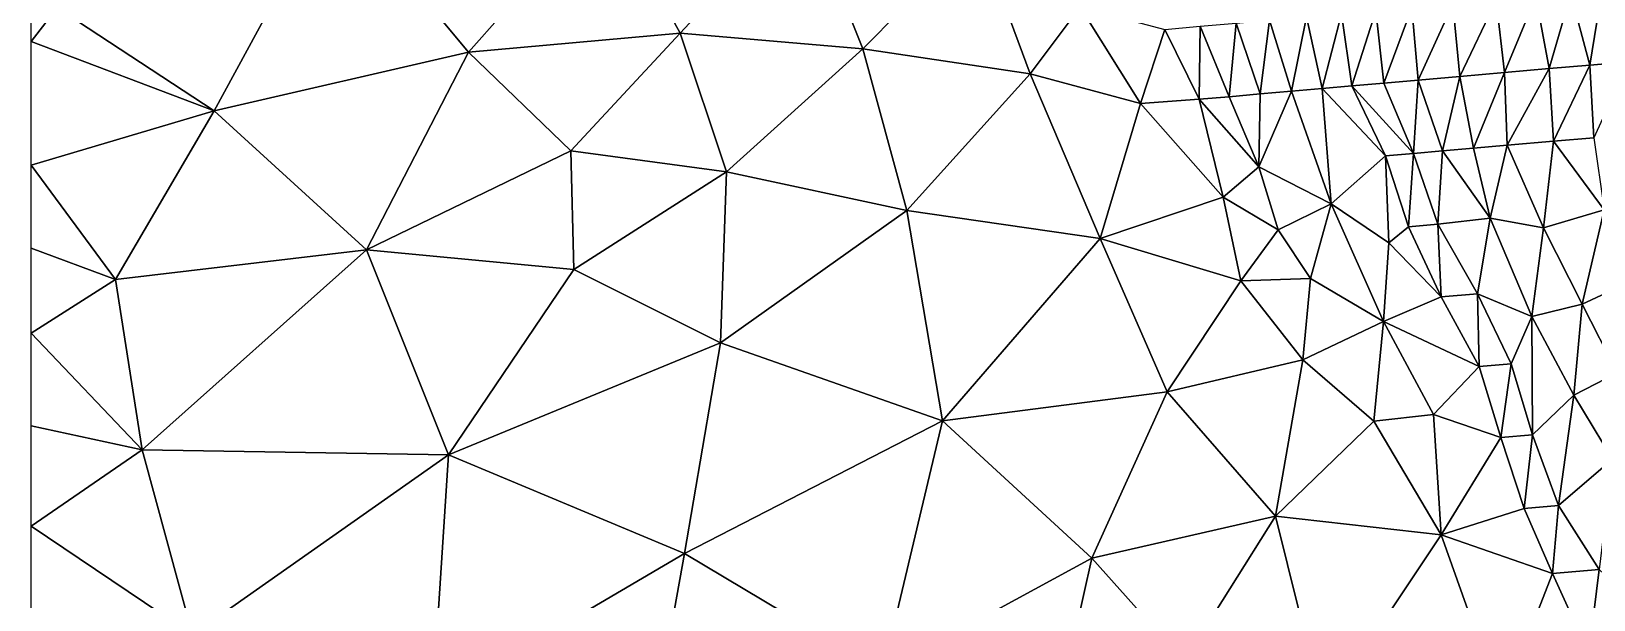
# Model space of a CAD drawing. Extents: x 993 to 3979, y 358 to 2875.
# Drawn here: x 993 to 1988, y 960 to 1322 of the extents above; entities that cross this region are included whole.
import ezdxf

# ---------------------------------------------------------------- set-up
doc = ezdxf.new("R2010")
doc.units = 0
doc.header["$MEASUREMENT"] = 0

msp = doc.modelspace()

# ---------------------------------------------------------------- linework, layer by layer
at = {"layer": 'modelTopoInnerCoarse_ts', "color": 2}
for points in [[(1951.07, 1344.09, 2431.67), (1931.08, 1295.9, 2462.76), (1925.93, 1341.89, 2432.86), (1951.07, 1344.09, 2431.67)], [(1959.69, 1298.41, 2452.33), (1931.08, 1295.9, 2462.76), (1951.07, 1344.09, 2431.67), (1959.69, 1298.41, 2452.33)], [(1973.39, 1346.04, 2438.01), (1959.69, 1298.41, 2452.33), (1951.07, 1344.09, 2431.67), (1973.39, 1346.04, 2438.01)], [(1985.59, 1300.67, 2449.13), (1959.69, 1298.41, 2452.33), (1973.39, 1346.04, 2438.01), (1985.59, 1300.67, 2449.13)], [(1993.1, 1347.77, 2451.29), (1985.59, 1300.67, 2449.13), (1973.39, 1346.04, 2438.01), (1993.1, 1347.77, 2451.29)], [(2010.13, 1302.82, 2449.55), (1985.59, 1300.67, 2449.13), (1993.1, 1347.77, 2451.29), (2010.13, 1302.82, 2449.55)], [(1714.78, 1323.42, 2403.21), (1699.38, 1276.25, 2359.88), (1660.75, 1337.5, 2402.15), (1714.78, 1323.42, 2403.21)], [(1849.18, 1335.18, 2439.91), (1833.92, 1287.4, 2458.42), (1827.27, 1333.26, 2432.49), (1849.18, 1335.18, 2439.91)], [(1854.2, 1289.18, 2470.19), (1833.92, 1287.4, 2458.42), (1849.18, 1335.18, 2439.91), (1854.2, 1289.18, 2470.19)], [(1872.18, 1337.19, 2444.45), (1854.2, 1289.18, 2470.19), (1849.18, 1335.18, 2439.91), (1872.18, 1337.19, 2444.45)], [(1876.11, 1291.09, 2477.61), (1854.2, 1289.18, 2470.19), (1872.18, 1337.19, 2444.45), (1876.11, 1291.09, 2477.61)], [(1898.36, 1339.48, 2440.49), (1876.11, 1291.09, 2477.61), (1872.18, 1337.19, 2444.45), (1898.36, 1339.48, 2440.49)], [(1902.76, 1293.43, 2472.41), (1876.11, 1291.09, 2477.61), (1898.36, 1339.48, 2440.49), (1902.76, 1293.43, 2472.41)], [(1925.93, 1341.89, 2432.86), (1902.76, 1293.43, 2472.41), (1898.36, 1339.48, 2440.49), (1925.93, 1341.89, 2432.86)], [(1931.08, 1295.9, 2462.76), (1902.76, 1293.43, 2472.41), (1925.93, 1341.89, 2432.86), (1931.08, 1295.9, 2462.76)], [(1737.22, 1325.38, 2409.23), (1736.67, 1278.89, 2388.52), (1714.78, 1323.42, 2403.21), (1737.22, 1325.38, 2409.23)], [(1755.67, 1280.56, 2403.69), (1736.67, 1278.89, 2388.52), (1737.22, 1325.38, 2409.23), (1755.67, 1280.56, 2403.69)], [(1760.15, 1327.39, 2413.94), (1755.67, 1280.56, 2403.69), (1737.22, 1325.38, 2409.23), (1760.15, 1327.39, 2413.94)], [(1775.61, 1282.3, 2416.38), (1755.67, 1280.56, 2403.69), (1760.15, 1327.39, 2413.94), (1775.61, 1282.3, 2416.38)], [(1781.47, 1329.25, 2422.92), (1775.61, 1282.3, 2416.38), (1760.15, 1327.39, 2413.94), (1781.47, 1329.25, 2422.92)], [(1795.37, 1284.03, 2429.52), (1775.61, 1282.3, 2416.38), (1781.47, 1329.25, 2422.92), (1795.37, 1284.03, 2429.52)], [(1804.98, 1331.31, 2426.09), (1795.37, 1284.03, 2429.52), (1781.47, 1329.25, 2422.92), (1804.98, 1331.31, 2426.09)], [(1815.04, 1285.75, 2442.94), (1795.37, 1284.03, 2429.52), (1804.98, 1331.31, 2426.09), (1815.04, 1285.75, 2442.94)], [(1827.27, 1333.26, 2432.49), (1815.04, 1285.75, 2442.94), (1804.98, 1331.31, 2426.09), (1827.27, 1333.26, 2432.49)], [(1833.92, 1287.4, 2458.42), (1815.04, 1285.75, 2442.94), (1827.27, 1333.26, 2432.49), (1833.92, 1287.4, 2458.42)], [(1736.67, 1278.89, 2388.52), (1699.38, 1276.25, 2359.88), (1714.78, 1323.42, 2403.21), (1736.67, 1278.89, 2388.52)], [(1931.08, 1295.9, 2462.76), (1911.52, 1247.75, 2492.72), (1902.76, 1293.43, 2472.41), (1931.08, 1295.9, 2462.76)], [(1932.78, 1249.61, 2501.89), (1911.52, 1247.75, 2492.72), (1931.08, 1295.9, 2462.76), (1932.78, 1249.61, 2501.89)], [(1959.69, 1298.41, 2452.33), (1932.78, 1249.61, 2501.89), (1931.08, 1295.9, 2462.76), (1959.69, 1298.41, 2452.33)], [(1959.69, 1298.41, 2452.33), (1962.4, 1252.2, 2488.77), (1932.78, 1249.61, 2501.89), (1959.69, 1298.41, 2452.33)], [(1985.59, 1300.67, 2449.13), (1962.4, 1252.2, 2488.77), (1959.69, 1298.41, 2452.33), (1985.59, 1300.67, 2449.13)], [(1985.59, 1300.67, 2449.13), (1988.06, 1254.45, 2486.21), (1962.4, 1252.2, 2488.77), (1985.59, 1300.67, 2449.13)], [(2010.13, 1302.82, 2449.55), (1988.06, 1254.45, 2486.21), (1985.59, 1300.67, 2449.13), (2010.13, 1302.82, 2449.55)], [(1833.92, 1287.4, 2458.42), (1854.2, 1289.18, 2470.19), (1873.27, 1244.41, 2463.02), (1833.92, 1287.4, 2458.42)], [(1876.11, 1291.09, 2477.61), (1873.27, 1244.41, 2463.02), (1854.2, 1289.18, 2470.19), (1876.11, 1291.09, 2477.61)], [(1891.78, 1246.03, 2479.52), (1873.27, 1244.41, 2463.02), (1876.11, 1291.09, 2477.61), (1891.78, 1246.03, 2479.52)], [(1902.76, 1293.43, 2472.41), (1891.78, 1246.03, 2479.52), (1876.11, 1291.09, 2477.61), (1902.76, 1293.43, 2472.41)], [(1911.52, 1247.75, 2492.72), (1891.78, 1246.03, 2479.52), (1902.76, 1293.43, 2472.41), (1911.52, 1247.75, 2492.72)], [(1736.67, 1278.89, 2388.52), (1751.91, 1216.5, 2371.86), (1699.38, 1276.25, 2359.88), (1736.67, 1278.89, 2388.52)], [(1774.76, 1235.79, 2396.48), (1736.67, 1278.89, 2388.52), (1755.67, 1280.56, 2403.69), (1774.76, 1235.79, 2396.48)], [(1774.76, 1235.79, 2396.48), (1751.91, 1216.5, 2371.86), (1736.67, 1278.89, 2388.52), (1774.76, 1235.79, 2396.48)], [(1775.61, 1282.3, 2416.38), (1774.76, 1235.79, 2396.48), (1755.67, 1280.56, 2403.69), (1775.61, 1282.3, 2416.38)], [(1988.06, 1254.45, 2486.21), (1994.7, 1208.59, 2512.16), (1962.4, 1252.2, 2488.77), (1988.06, 1254.45, 2486.21)]]:
    msp.add_3dface(points, dxfattribs=at)
at = {"layer": 'modelTopoOuterCoarse_ts', "color": 42}
for points in [[(1109.03, 1271.63, 2327.11), (1009.03, 1337.04, 2362.9), (1185.45, 1411.78, 2334.37), (1109.03, 1271.63, 2327.11)], [(1271.13, 1308.93, 2306.12), (1109.03, 1271.63, 2327.11), (1185.45, 1411.78, 2334.37), (1271.13, 1308.93, 2306.12)], [(1271.13, 1308.93, 2306.12), (1185.45, 1411.78, 2334.37), (1358.54, 1407.56, 2298.05), (1271.13, 1308.93, 2306.12)], [(1405.93, 1320.99, 2297.84), (1271.13, 1308.93, 2306.12), (1358.54, 1407.56, 2298.05), (1405.93, 1320.99, 2297.84)], [(1484.59, 1405.56, 2292.2), (1405.93, 1320.99, 2297.84), (1358.54, 1407.56, 2298.05), (1484.59, 1405.56, 2292.2)], [(1522.48, 1310.96, 2315.37), (1405.93, 1320.99, 2297.84), (1484.59, 1405.56, 2292.2), (1522.48, 1310.96, 2315.37)], [(1484.59, 1405.56, 2292.2), (1595.72, 1385.13, 2329.29), (1522.48, 1310.96, 2315.37), (1484.59, 1405.56, 2292.2)], [(1629.08, 1295.15, 2355.37), (1522.48, 1310.96, 2315.37), (1595.72, 1385.13, 2329.29), (1629.08, 1295.15, 2355.37)], [(1660.75, 1337.5, 2402.15), (1629.08, 1295.15, 2355.37), (1595.72, 1385.13, 2329.29), (1660.75, 1337.5, 2402.15)], [(1109.03, 1271.63, 2327.11), (992.59, 1315.62, 2360.89), (1009.03, 1337.04, 2362.9), (1109.03, 1271.63, 2327.11)], [(1009.03, 1337.04, 2362.9), (992.59, 1315.62, 2360.89), (992.59, 1336.96, 2366.3), (1009.03, 1337.04, 2362.9)], [(1629.08, 1295.15, 2355.37), (1660.75, 1337.5, 2402.15), (1699.38, 1276.25, 2359.88), (1629.08, 1295.15, 2355.37)], [(1109.03, 1271.63, 2327.11), (992.59, 1236.88, 2341.56), (992.59, 1315.62, 2360.89), (1109.03, 1271.63, 2327.11)], [(1271.13, 1308.93, 2306.12), (1405.93, 1320.99, 2297.84), (1336.39, 1245.99, 2296.83), (1271.13, 1308.93, 2306.12)], [(1336.39, 1245.99, 2296.83), (1405.93, 1320.99, 2297.84), (1435.61, 1232.74, 2304.04), (1336.39, 1245.99, 2296.83)], [(1405.93, 1320.99, 2297.84), (1522.48, 1310.96, 2315.37), (1435.61, 1232.74, 2304.04), (1405.93, 1320.99, 2297.84)], [(1206.16, 1183.08, 2301.8), (1109.03, 1271.63, 2327.11), (1271.13, 1308.93, 2306.12), (1206.16, 1183.08, 2301.8)], [(1206.16, 1183.08, 2301.8), (1271.13, 1308.93, 2306.12), (1336.39, 1245.99, 2296.83), (1206.16, 1183.08, 2301.8)], [(1435.61, 1232.74, 2304.04), (1522.48, 1310.96, 2315.37), (1550.35, 1208.15, 2327.72), (1435.61, 1232.74, 2304.04)], [(1522.48, 1310.96, 2315.37), (1629.08, 1295.15, 2355.37), (1550.35, 1208.15, 2327.72), (1522.48, 1310.96, 2315.37)], [(1550.35, 1208.15, 2327.72), (1629.08, 1295.15, 2355.37), (1673.62, 1190.25, 2354.18), (1550.35, 1208.15, 2327.72)], [(1629.08, 1295.15, 2355.37), (1699.38, 1276.25, 2359.88), (1673.62, 1190.25, 2354.18), (1629.08, 1295.15, 2355.37)], [(1795.37, 1284.03, 2429.52), (1815.04, 1285.75, 2442.94), (1820.71, 1212.34, 2415.73), (1795.37, 1284.03, 2429.52)], [(1833.92, 1287.4, 2458.42), (1855.36, 1242.84, 2444.95), (1815.04, 1285.75, 2442.94), (1833.92, 1287.4, 2458.42)], [(1855.36, 1242.84, 2444.95), (1820.71, 1212.34, 2415.73), (1815.04, 1285.75, 2442.94), (1855.36, 1242.84, 2444.95)], [(1873.27, 1244.41, 2463.02), (1855.36, 1242.84, 2444.95), (1833.92, 1287.4, 2458.42), (1873.27, 1244.41, 2463.02)], [(1699.38, 1276.25, 2359.88), (1751.91, 1216.5, 2371.86), (1673.62, 1190.25, 2354.18), (1699.38, 1276.25, 2359.88)], [(1795.37, 1284.03, 2429.52), (1820.71, 1212.34, 2415.73), (1774.76, 1235.79, 2396.48), (1795.37, 1284.03, 2429.52)], [(1795.37, 1284.03, 2429.52), (1774.76, 1235.79, 2396.48), (1775.61, 1282.3, 2416.38), (1795.37, 1284.03, 2429.52)], [(1109.03, 1271.63, 2327.11), (1046.36, 1164.09, 2314.91), (992.59, 1236.88, 2341.56), (1109.03, 1271.63, 2327.11)], [(1206.16, 1183.08, 2301.8), (1046.36, 1164.09, 2314.91), (1109.03, 1271.63, 2327.11), (1206.16, 1183.08, 2301.8)], [(1336.39, 1245.99, 2296.83), (1338.34, 1170.41, 2296.96), (1206.16, 1183.08, 2301.8), (1336.39, 1245.99, 2296.83)], [(1338.34, 1170.41, 2296.96), (1336.39, 1245.99, 2296.83), (1435.61, 1232.74, 2304.04), (1338.34, 1170.41, 2296.96)], [(1873.27, 1244.41, 2463.02), (1870.02, 1197.68, 2449.52), (1855.36, 1242.84, 2444.95), (1873.27, 1244.41, 2463.02)], [(1888.8, 1199.33, 2465.29), (1870.02, 1197.68, 2449.52), (1873.27, 1244.41, 2463.02), (1888.8, 1199.33, 2465.29)], [(1891.78, 1246.03, 2479.52), (1888.8, 1199.33, 2465.29), (1873.27, 1244.41, 2463.02), (1891.78, 1246.03, 2479.52)], [(1888.8, 1199.33, 2465.29), (1891.78, 1246.03, 2479.52), (1921.96, 1203.2, 2482.99), (1888.8, 1199.33, 2465.29)], [(1911.52, 1247.75, 2492.72), (1921.96, 1203.2, 2482.99), (1891.78, 1246.03, 2479.52), (1911.52, 1247.75, 2492.72)], [(1932.78, 1249.61, 2501.89), (1921.96, 1203.2, 2482.99), (1911.52, 1247.75, 2492.72), (1932.78, 1249.61, 2501.89)], [(1955.93, 1197.06, 2488.24), (1921.96, 1203.2, 2482.99), (1932.78, 1249.61, 2501.89), (1955.93, 1197.06, 2488.24)], [(1962.4, 1252.2, 2488.77), (1955.93, 1197.06, 2488.24), (1932.78, 1249.61, 2501.89), (1962.4, 1252.2, 2488.77)], [(1994.7, 1208.59, 2512.16), (1955.93, 1197.06, 2488.24), (1962.4, 1252.2, 2488.77), (1994.7, 1208.59, 2512.16)], [(992.59, 1184.19, 2329.71), (992.59, 1236.88, 2341.56), (1046.36, 1164.09, 2314.91), (992.59, 1184.19, 2329.71)], [(1786.92, 1195.67, 2395.28), (1751.91, 1216.5, 2371.86), (1774.76, 1235.79, 2396.48), (1786.92, 1195.67, 2395.28)], [(1786.92, 1195.67, 2395.28), (1774.76, 1235.79, 2396.48), (1820.71, 1212.34, 2415.73), (1786.92, 1195.67, 2395.28)], [(1855.36, 1242.84, 2444.95), (1857.44, 1187.5, 2438.32), (1820.71, 1212.34, 2415.73), (1855.36, 1242.84, 2444.95)], [(1870.02, 1197.68, 2449.52), (1857.44, 1187.5, 2438.32), (1855.36, 1242.84, 2444.95), (1870.02, 1197.68, 2449.52)], [(1431.71, 1123.78, 2309.19), (1338.34, 1170.41, 2296.96), (1435.61, 1232.74, 2304.04), (1431.71, 1123.78, 2309.19)], [(1550.35, 1208.15, 2327.72), (1431.71, 1123.78, 2309.19), (1435.61, 1232.74, 2304.04), (1550.35, 1208.15, 2327.72)], [(1751.91, 1216.5, 2371.86), (1763.16, 1163.32, 2379.58), (1673.62, 1190.25, 2354.18), (1751.91, 1216.5, 2371.86)], [(1786.92, 1195.67, 2395.28), (1763.16, 1163.32, 2379.58), (1751.91, 1216.5, 2371.86), (1786.92, 1195.67, 2395.28)], [(1573.08, 1074.16, 2335.81), (1431.71, 1123.78, 2309.19), (1550.35, 1208.15, 2327.72), (1573.08, 1074.16, 2335.81)], [(1673.62, 1190.25, 2354.18), (1573.08, 1074.16, 2335.81), (1550.35, 1208.15, 2327.72), (1673.62, 1190.25, 2354.18)], [(1820.71, 1212.34, 2415.73), (1807.68, 1164.8, 2410.84), (1786.92, 1195.67, 2395.28), (1820.71, 1212.34, 2415.73)], [(1807.68, 1164.8, 2410.84), (1820.71, 1212.34, 2415.73), (1854.07, 1137.48, 2426.03), (1807.68, 1164.8, 2410.84)], [(1857.44, 1187.5, 2438.32), (1854.07, 1137.48, 2426.03), (1820.71, 1212.34, 2415.73), (1857.44, 1187.5, 2438.32)], [(1980.67, 1148.4, 2475.95), (1955.93, 1197.06, 2488.24), (1994.7, 1208.59, 2512.16), (1980.67, 1148.4, 2475.95)], [(2013.89, 1163.83, 2504.67), (1980.67, 1148.4, 2475.95), (1994.7, 1208.59, 2512.16), (2013.89, 1163.83, 2504.67)], [(1807.68, 1164.8, 2410.84), (1763.16, 1163.32, 2379.58), (1786.92, 1195.67, 2395.28), (1807.68, 1164.8, 2410.84)], [(1890.86, 1153.07, 2437.64), (1857.44, 1187.5, 2438.32), (1870.02, 1197.68, 2449.52), (1890.86, 1153.07, 2437.64)], [(1888.8, 1199.33, 2465.29), (1890.86, 1153.07, 2437.64), (1870.02, 1197.68, 2449.52), (1888.8, 1199.33, 2465.29)], [(1913.89, 1155.08, 2442.08), (1888.8, 1199.33, 2465.29), (1921.96, 1203.2, 2482.99), (1913.89, 1155.08, 2442.08)], [(1913.89, 1155.08, 2442.08), (1890.86, 1153.07, 2437.64), (1888.8, 1199.33, 2465.29), (1913.89, 1155.08, 2442.08)], [(1948.55, 1140.66, 2442.42), (1913.89, 1155.08, 2442.08), (1921.96, 1203.2, 2482.99), (1948.55, 1140.66, 2442.42)], [(1948.55, 1140.66, 2442.42), (1921.96, 1203.2, 2482.99), (1955.93, 1197.06, 2488.24), (1948.55, 1140.66, 2442.42)], [(1980.67, 1148.4, 2475.95), (1948.55, 1140.66, 2442.42), (1955.93, 1197.06, 2488.24), (1980.67, 1148.4, 2475.95)], [(1716.37, 1092.59, 2359.19), (1573.08, 1074.16, 2335.81), (1673.62, 1190.25, 2354.18), (1716.37, 1092.59, 2359.19)], [(1763.16, 1163.32, 2379.58), (1716.37, 1092.59, 2359.19), (1673.62, 1190.25, 2354.18), (1763.16, 1163.32, 2379.58)], [(1854.07, 1137.48, 2426.03), (1857.44, 1187.5, 2438.32), (1890.86, 1153.07, 2437.64), (1854.07, 1137.48, 2426.03)], [(1046.36, 1164.09, 2314.91), (992.59, 1129.91, 2315.48), (992.59, 1184.19, 2329.71), (1046.36, 1164.09, 2314.91)], [(1206.16, 1183.08, 2301.8), (1063.24, 1055.73, 2296.8), (1046.36, 1164.09, 2314.91), (1206.16, 1183.08, 2301.8)], [(1063.24, 1055.73, 2296.8), (1206.16, 1183.08, 2301.8), (1258.5, 1052.59, 2297.75), (1063.24, 1055.73, 2296.8)], [(1206.16, 1183.08, 2301.8), (1338.34, 1170.41, 2296.96), (1258.5, 1052.59, 2297.75), (1206.16, 1183.08, 2301.8)], [(1431.71, 1123.78, 2309.19), (1258.5, 1052.59, 2297.75), (1338.34, 1170.41, 2296.96), (1431.71, 1123.78, 2309.19)], [(1807.68, 1164.8, 2410.84), (1802.71, 1112.99, 2377.92), (1763.16, 1163.32, 2379.58), (1807.68, 1164.8, 2410.84)], [(1807.68, 1164.8, 2410.84), (1854.07, 1137.48, 2426.03), (1802.71, 1112.99, 2377.92), (1807.68, 1164.8, 2410.84)], [(1063.24, 1055.73, 2296.8), (992.59, 1129.91, 2315.48), (1046.36, 1164.09, 2314.91), (1063.24, 1055.73, 2296.8)], [(1716.37, 1092.59, 2359.19), (1763.16, 1163.32, 2379.58), (1802.71, 1112.99, 2377.92), (1716.37, 1092.59, 2359.19)], [(1913.89, 1155.08, 2442.08), (1915.12, 1108.75, 2416.65), (1890.86, 1153.07, 2437.64), (1913.89, 1155.08, 2442.08)], [(1913.89, 1155.08, 2442.08), (1935.38, 1110.52, 2428.48), (1915.12, 1108.75, 2416.65), (1913.89, 1155.08, 2442.08)], [(1913.89, 1155.08, 2442.08), (1948.55, 1140.66, 2442.42), (1935.38, 1110.52, 2428.48), (1913.89, 1155.08, 2442.08)], [(2002.93, 1104.78, 2474.16), (1980.67, 1148.4, 2475.95), (2013.89, 1163.83, 2504.67), (2002.93, 1104.78, 2474.16)], [(1854.07, 1137.48, 2426.03), (1890.86, 1153.07, 2437.64), (1915.12, 1108.75, 2416.65), (1854.07, 1137.48, 2426.03)], [(1975.42, 1090.45, 2453.13), (1948.55, 1140.66, 2442.42), (1980.67, 1148.4, 2475.95), (1975.42, 1090.45, 2453.13)], [(2002.93, 1104.78, 2474.16), (1975.42, 1090.45, 2453.13), (1980.67, 1148.4, 2475.95), (2002.93, 1104.78, 2474.16)], [(1847.95, 1073.88, 2384.12), (1802.71, 1112.99, 2377.92), (1854.07, 1137.48, 2426.03), (1847.95, 1073.88, 2384.12)], [(1847.95, 1073.88, 2384.12), (1854.07, 1137.48, 2426.03), (1885.92, 1078.18, 2403.92), (1847.95, 1073.88, 2384.12)], [(1915.12, 1108.75, 2416.65), (1885.92, 1078.18, 2403.92), (1854.07, 1137.48, 2426.03), (1915.12, 1108.75, 2416.65)], [(1935.38, 1110.52, 2428.48), (1948.55, 1140.66, 2442.42), (1949.02, 1065.28, 2435.77), (1935.38, 1110.52, 2428.48)], [(1975.42, 1090.45, 2453.13), (1949.02, 1065.28, 2435.77), (1948.55, 1140.66, 2442.42), (1975.42, 1090.45, 2453.13)], [(1063.24, 1055.73, 2296.8), (992.59, 1070.89, 2306.6), (992.59, 1129.91, 2315.48), (1063.24, 1055.73, 2296.8)], [(1258.5, 1052.59, 2297.75), (1431.71, 1123.78, 2309.19), (1408.83, 989.59, 2316.29), (1258.5, 1052.59, 2297.75)], [(1431.71, 1123.78, 2309.19), (1573.08, 1074.16, 2335.81), (1408.83, 989.59, 2316.29), (1431.71, 1123.78, 2309.19)], [(1716.37, 1092.59, 2359.19), (1802.71, 1112.99, 2377.92), (1785.26, 1013.46, 2376.78), (1716.37, 1092.59, 2359.19)], [(1785.26, 1013.46, 2376.78), (1802.71, 1112.99, 2377.92), (1847.95, 1073.88, 2384.12), (1785.26, 1013.46, 2376.78)], [(1915.12, 1108.75, 2416.65), (1928.89, 1063.52, 2423.61), (1885.92, 1078.18, 2403.92), (1915.12, 1108.75, 2416.65)], [(1935.38, 1110.52, 2428.48), (1928.89, 1063.52, 2423.61), (1915.12, 1108.75, 2416.65), (1935.38, 1110.52, 2428.48)], [(1935.38, 1110.52, 2428.48), (1949.02, 1065.28, 2435.77), (1928.89, 1063.52, 2423.61), (1935.38, 1110.52, 2428.48)], [(2002.93, 1104.78, 2474.16), (1999.92, 1049.67, 2473.18), (1975.42, 1090.45, 2453.13), (2002.93, 1104.78, 2474.16)], [(1573.08, 1074.16, 2335.81), (1716.37, 1092.59, 2359.19), (1668.19, 986.75, 2357.33), (1573.08, 1074.16, 2335.81)], [(1716.37, 1092.59, 2359.19), (1785.26, 1013.46, 2376.78), (1668.19, 986.75, 2357.33), (1716.37, 1092.59, 2359.19)], [(1949.02, 1065.28, 2435.77), (1975.42, 1090.45, 2453.13), (1965.5, 1020.28, 2435.52), (1949.02, 1065.28, 2435.77)], [(1999.92, 1049.67, 2473.18), (1965.5, 1020.28, 2435.52), (1975.42, 1090.45, 2453.13), (1999.92, 1049.67, 2473.18)], [(1885.92, 1078.18, 2403.92), (1890.88, 1001.6, 2406.51), (1847.95, 1073.88, 2384.12), (1885.92, 1078.18, 2403.92)], [(1885.92, 1078.18, 2403.92), (1928.89, 1063.52, 2423.61), (1890.88, 1001.6, 2406.51), (1885.92, 1078.18, 2403.92)], [(1063.24, 1055.73, 2296.8), (992.59, 1007.01, 2297.22), (992.59, 1070.89, 2306.6), (1063.24, 1055.73, 2296.8)], [(1408.83, 989.59, 2316.29), (1573.08, 1074.16, 2335.81), (1535.15, 914.41, 2348.81), (1408.83, 989.59, 2316.29)], [(1573.08, 1074.16, 2335.81), (1668.19, 986.75, 2357.33), (1535.15, 914.41, 2348.81), (1573.08, 1074.16, 2335.81)], [(1785.26, 1013.46, 2376.78), (1847.95, 1073.88, 2384.12), (1890.88, 1001.6, 2406.51), (1785.26, 1013.46, 2376.78)], [(1949.02, 1065.28, 2435.77), (1943.81, 1018.38, 2427.52), (1928.89, 1063.52, 2423.61), (1949.02, 1065.28, 2435.77)], [(1949.02, 1065.28, 2435.77), (1965.5, 1020.28, 2435.52), (1943.81, 1018.38, 2427.52), (1949.02, 1065.28, 2435.77)], [(1063.24, 1055.73, 2296.8), (1095.34, 937.84, 2290.75), (992.59, 1007.01, 2297.22), (1063.24, 1055.73, 2296.8)], [(1063.24, 1055.73, 2296.8), (1258.5, 1052.59, 2297.75), (1095.34, 937.84, 2290.75), (1063.24, 1055.73, 2296.8)], [(1943.81, 1018.38, 2427.52), (1890.88, 1001.6, 2406.51), (1928.89, 1063.52, 2423.61), (1943.81, 1018.38, 2427.52)], [(1248.25, 895.47, 2307.05), (1095.34, 937.84, 2290.75), (1258.5, 1052.59, 2297.75), (1248.25, 895.47, 2307.05)], [(1408.83, 989.59, 2316.29), (1248.25, 895.47, 2307.05), (1258.5, 1052.59, 2297.75), (1408.83, 989.59, 2316.29)], [(1965.5, 1020.28, 2435.52), (1999.92, 1049.67, 2473.18), (1991.53, 979.5, 2432.61), (1965.5, 1020.28, 2435.52)], [(1943.81, 1018.38, 2427.52), (1961.81, 977, 2420.47), (1890.88, 1001.6, 2406.51), (1943.81, 1018.38, 2427.52)], [(1965.5, 1020.28, 2435.52), (1961.81, 977, 2420.47), (1943.81, 1018.38, 2427.52), (1965.5, 1020.28, 2435.52)], [(1965.5, 1020.28, 2435.52), (1991.53, 979.5, 2432.61), (1961.81, 977, 2420.47), (1965.5, 1020.28, 2435.52)], [(992.59, 1007.01, 2297.22), (1095.34, 937.84, 2290.75), (992.59, 922.95, 2293.69), (992.59, 1007.01, 2297.22)], [(1668.19, 986.75, 2357.33), (1785.26, 1013.46, 2376.78), (1727.18, 920.99, 2379.86), (1668.19, 986.75, 2357.33)], [(1727.18, 920.99, 2379.86), (1785.26, 1013.46, 2376.78), (1816.13, 889.55, 2411.02), (1727.18, 920.99, 2379.86)], [(1785.26, 1013.46, 2376.78), (1890.88, 1001.6, 2406.51), (1816.13, 889.55, 2411.02), (1785.26, 1013.46, 2376.78)], [(1816.13, 889.55, 2411.02), (1890.88, 1001.6, 2406.51), (1929.17, 893.54, 2429.03), (1816.13, 889.55, 2411.02)], [(1961.81, 977, 2420.47), (1929.17, 893.54, 2429.03), (1890.88, 1001.6, 2406.51), (1961.81, 977, 2420.47)], [(1386.29, 864.52, 2330.81), (1248.25, 895.47, 2307.05), (1408.83, 989.59, 2316.29), (1386.29, 864.52, 2330.81)], [(1535.15, 914.41, 2348.81), (1386.29, 864.52, 2330.81), (1408.83, 989.59, 2316.29), (1535.15, 914.41, 2348.81)], [(1535.15, 914.41, 2348.81), (1668.19, 986.75, 2357.33), (1647.03, 891.69, 2371.18), (1535.15, 914.41, 2348.81)], [(1668.19, 986.75, 2357.33), (1727.18, 920.99, 2379.86), (1647.03, 891.69, 2371.18), (1668.19, 986.75, 2357.33)], [(1961.81, 977, 2420.47), (1984.92, 925.93, 2419.62), (1929.17, 893.54, 2429.03), (1961.81, 977, 2420.47)], [(1991.53, 979.5, 2432.61), (1984.92, 925.93, 2419.62), (1961.81, 977, 2420.47), (1991.53, 979.5, 2432.61)], [(2038.53, 936.03, 2447.84), (1984.92, 925.93, 2419.62), (1991.53, 979.5, 2432.61), (2038.53, 936.03, 2447.84)]]:
    msp.add_3dface(points, dxfattribs=at)

doc.saveas('drawing.dxf')
